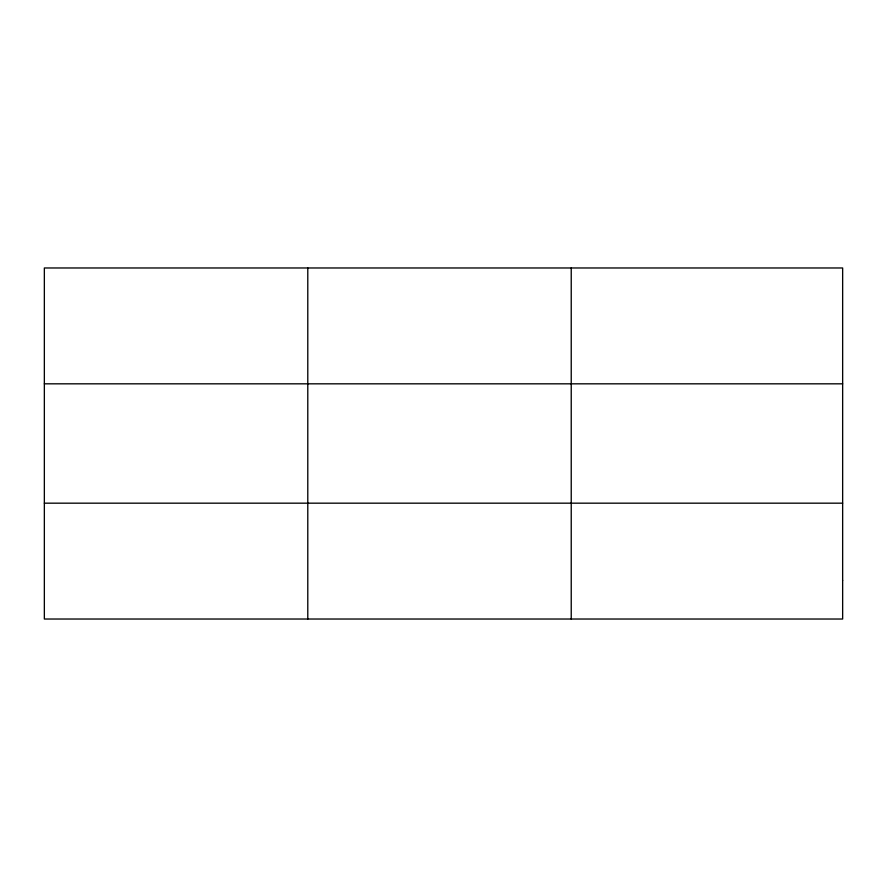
<?xml version="1.0" encoding="UTF-8"?>
<svg xmlns="http://www.w3.org/2000/svg" width="887" height="887" viewBox="0 0 887 887"><rect width="100%" height="100%" fill="white"/><g stroke="black" fill="none" stroke-linecap="round" stroke-linejoin="round"><path stroke-width="1.33" d="M307.789 619.026L307.789 267.974M571.228 619.026L571.228 267.974M44.35 383.827L842.65 383.827M44.35 503.173L842.65 503.173M842.65 580.408L842.65 619.026L44.35 619.026L44.35 267.974L842.65 267.974L842.65 580.408"/></g></svg>
